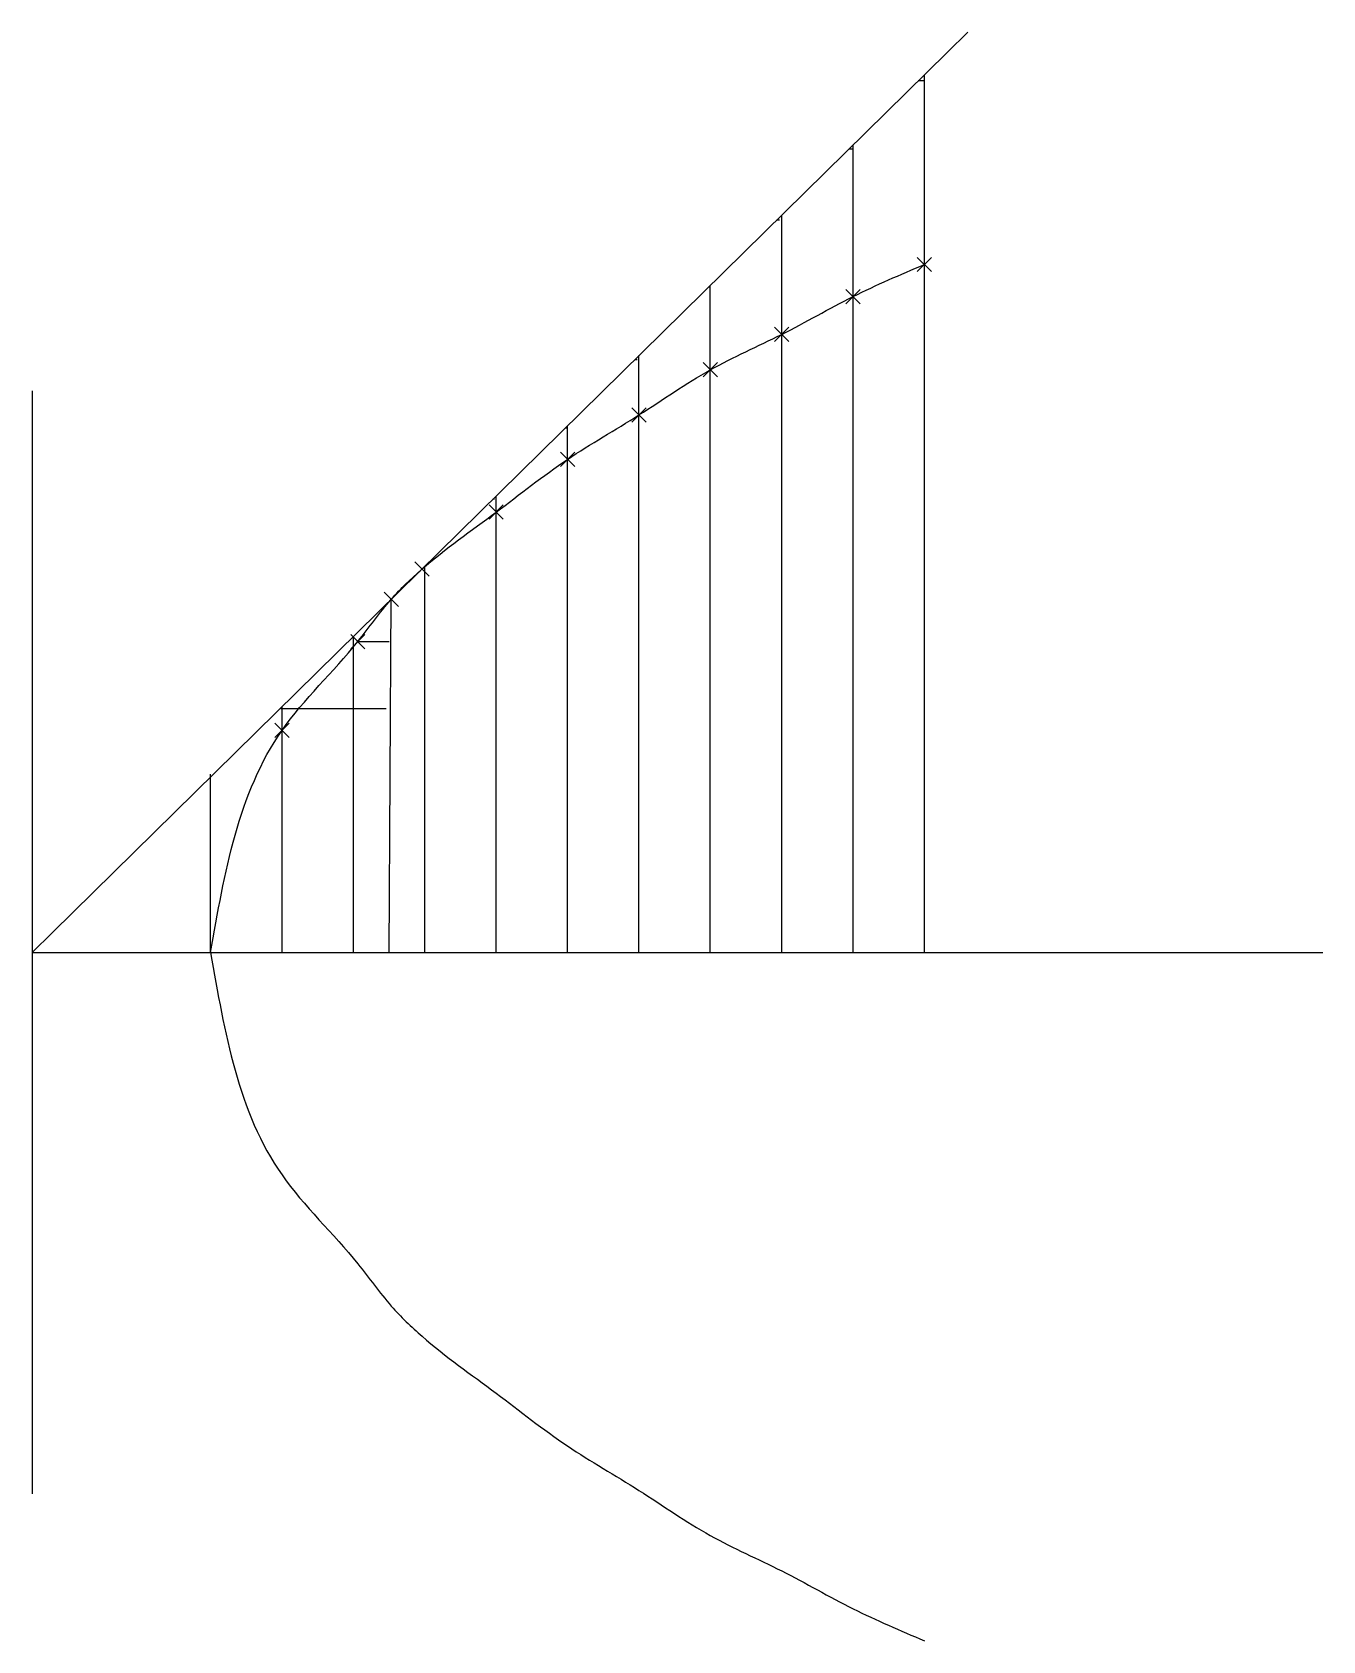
# Model space of a CAD drawing. Header units: millimetres. Extents: x 5 to 186, y -84 to 142.
import ezdxf

# ---------------------------------------------------------------- set-up
doc = ezdxf.new("R2010")
doc.units = ezdxf.units.MM
doc.header["$MEASUREMENT"] = 0
doc.header["$PDMODE"] = 3
doc.header["$PDSIZE"] = -3

msp = doc.modelspace()

# ---------------------------------------------------------------- linework, layer by layer
for p, q in [((135.75, 141.74), (4.69, 12.81)), ((129.69, 12.81), (129.69, 135.78)), ((129.73, 134.94), (128.83, 134.94)), ((119.75, 125.37), (119.1, 125.37)), ((119.69, 12.81), (119.69, 125.94)), ((109.38, 115.4), (108.97, 115.4)), ((109.69, 12.81), (109.69, 116.1)), ((99.6, 106.03), (99.44, 106.03)), ((99.69, 12.81), (99.69, 106.27)), ((89.42, 95.86), (89.11, 95.86)), ((89.69, 12.81), (89.69, 96.43)), ((4.69, 91.5), (4.69, -63)), ((79.64, 86.29), (79.38, 86.29)), ((79.69, 12.81), (79.69, 86.59)), ((69.69, 12.81), (69.69, 76.75)), ((69.47, 76.32), (69.24, 76.32)), ((59.69, 66.74), (59.51, 66.74)), ((59.69, 12.81), (59.69, 66.92)), ((49.69, 12.81), (49.69, 57.08)), ((49.69, 12.81), (49.69, 57.08)), ((50.31, 56.38), (54.7, 56.38)), ((39.53, 47), (54.3, 47)), ((39.69, 12.81), (39.69, 47.24)), ((4.69, 12.81), (185.5, 12.81)), ((4.69, 12.81), (54.69, 12.81)), ((4.69, 12.81), (29.69, 12.81))]:
    msp.add_line(p, q)
at = {"color": 3}
msp.add_line((54.69, 12.81), (55, 62.31), dxfattribs=at)
at = {"color": 1}
msp.add_line((29.69, 12.81), (29.69, 37.81), dxfattribs=at)
at = {"color": 4}
msp.add_line((29.69, 12.81), (29.69, 37.4), dxfattribs=at)
for points in [[(29.69, 12.81), (39.69, 43.94), (50.31, 56.38), (55, 62.31), (59.31, 66.55), (69.69, 74.52), (79.69, 81.9), (89.69, 88.12), (99.69, 94.45), (109.69, 99.41), (119.69, 104.71), (129.69, 109.2)], [(29.69, 12.81), (39.69, -18.33), (50.31, -30.76), (55, -36.69), (59.31, -40.93), (69.69, -48.9), (79.69, -56.29), (89.69, -62.51), (99.69, -68.83), (109.69, -73.79), (119.69, -79.09), (129.69, -83.58)]]:
    msp.add_spline(points, degree=3)
for p in [(129.69, 109.2), (119.69, 104.71), (109.69, 99.41), (99.69, 94.45), (89.69, 88.12), (79.69, 81.9), (69.69, 74.52), (59.31, 66.55), (55, 62.31), (50.31, 56.38), (39.69, 43.94)]:
    msp.add_point(p)

doc.saveas('drawing.dxf')
